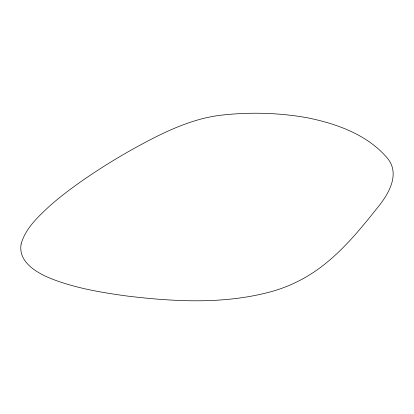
<?xml version="1.0" encoding="UTF-8"?>
<svg xmlns="http://www.w3.org/2000/svg" width="414" height="414" viewBox="0 0 414 414"><rect width="100%" height="100%" fill="white"/><g stroke="black" fill="none" stroke-linecap="round" stroke-linejoin="round"><path stroke-width="0.62" d="M21.135 243.986C17.88 262.052 36.825 272.857 50.979 278.581C75.55 288.268 101.808 292.594 127.859 296.134C176.38 301.915 226.727 304.456 274.213 290.814A156.927 136.18 18.5 0 0 296.615 282.001C329.761 266.088 353.872 237.408 376.29 209.184C388.104 195.097 401.766 173.409 386.143 156.735C366.214 134.281 336.328 123.657 307.628 117.83C278.301 112.551 248.126 111.883 218.556 115.49A150.613 130.7 18.5 0 0 202.71 118.611C178.01 124.961 155.167 136.775 132.966 149.05A740.703 642.756 18.5 0 0 104.457 166.004C85.45 178.056 66.877 190.926 49.918 205.758C38.326 216.62 25.513 228.145 21.135 243.986"/></g></svg>
